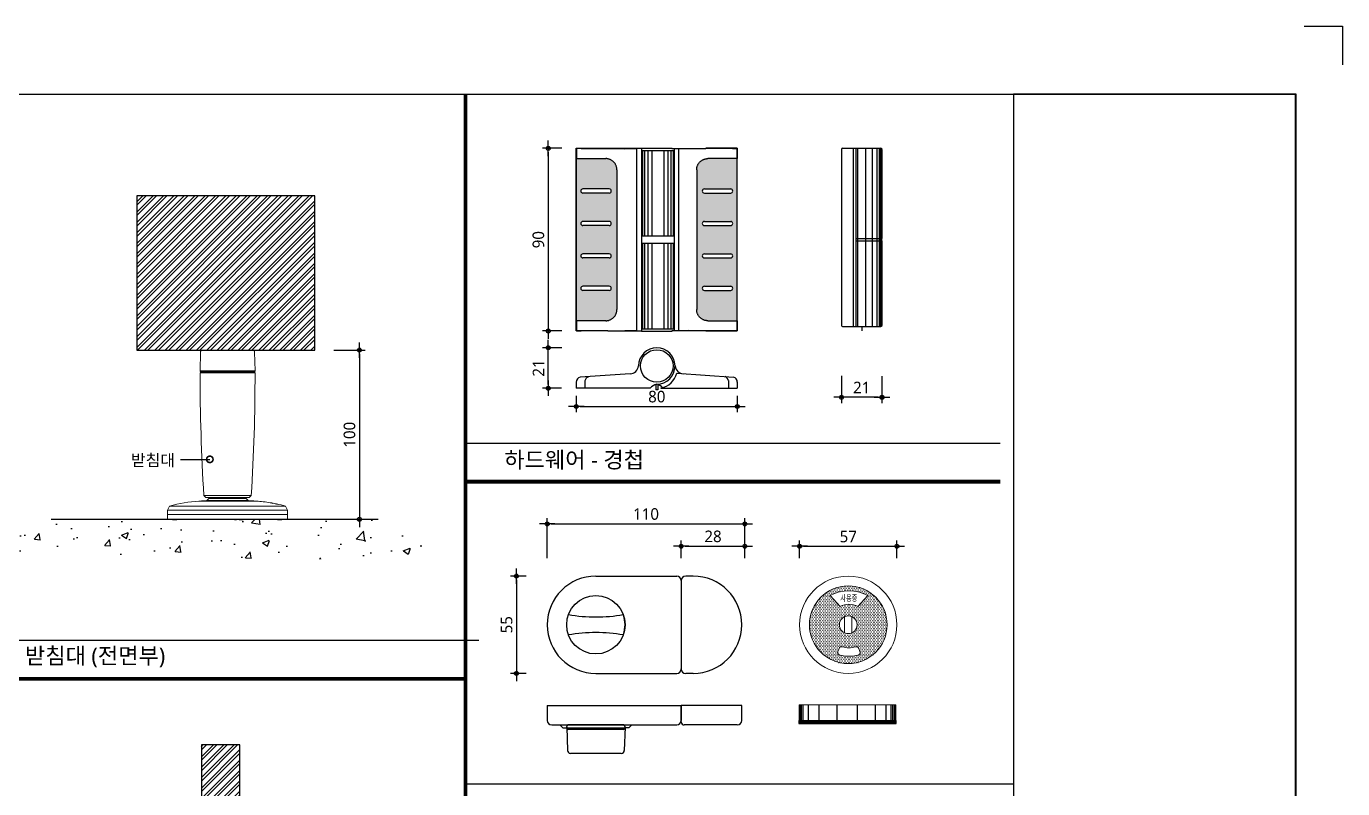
# Model space of a CAD drawing. Extents: x -256 to 8104, y -176 to 5714.
# Drawn here: x 4694 to 8104, y 3740 to 5714 of the extents above; entities that cross this region are included whole.
import ezdxf
from ezdxf.enums import TextEntityAlignment as Align

# ---------------------------------------------------------------- set-up
doc = ezdxf.new("R2010")
doc.units = 0
doc.header["$LTSCALE"] = 30
doc.layers.get('0').update_dxf_attribs({"linetype": 'CONTINUOUS'})
doc.layers.get('DEFPOINTS').update_dxf_attribs({"linetype": 'CONTINUOUS'})
for name, color, linetype in [('02---제품선', 4, 'CONTINUOUS'), ('curior-0Line', 252, 'CONTINUOUS'), ('DIM', 7, 'CONTINUOUS'), ('FIN', 5, 'CONTINUOUS'), ('HAT', 8, 'CONTINUOUS'), ('TIT', 3, 'CONTINUOUS'), ('문자', 3, 'CONTINUOUS'), ('부자재', 4, 'CONTINUOUS'), ('잠금쇠(회전형)', 4, 'CONTINUOUS'), ('치수', 1, 'CONTINUOUS'), ('판넬', 2, 'CONTINUOUS'), ('해치', 8, 'CONTINUOUS')]:
    doc.layers.add(name, color=color, linetype=linetype)
doc.styles.add('HDW', font='gulim.ttc')
doc.styles.add('돋움', font='malgun.ttf')
doc.dimstyles.new('10', dxfattribs={"dimscale": 10, "dimtxt": 3, "dimasz": 1, "dimexe": 1.5, "dimexo": 2, "dimgap": 1, "dimtad": 1, "dimdec": 0, "dimlunit": 6, "dimtxsty": '돋움', "dimblk": 'DIMDOT', "dimcen": -1, "dimdle": 1.5, "dimclrt": 3, "dimazin": 3, "dimtfac": 1, "dimtdec": 0, "dimtix": 1, "dimtmove": 2, "dimatfit": 3, "dimldrblk": 'DIMDOT', "dimarcsym": 0})

# ---------------------------------------------------------------- blocks, each defined once
blk = doc.blocks.new('DIMDOT')
at = {"linetype": 'Continuous'}
blk.add_line((-2, 0), (2, 0), dxfattribs=at)
for radius in [0.5, 0.25]:
    blk.add_circle((0, 0), radius, dxfattribs=at)
blk = doc.blocks.new('*D377')
at = {"layer": 'DEFPOINTS', "color": 0}
for p in [(145029.1, 4639.2), (144517.1, 4530.6), (145029.1, 4530.6)]:
    blk.add_point(p, dxfattribs=at)
at = {"layer": 'DIM', "color": 0, "lineweight": -2, "ltscale": 10}
for p, q in [((144517.1, 4550.6), (144517.1, 4654.2)), ((144527.1, 4639.2), (145019.1, 4639.2)), ((145029.1, 4550.6), (145029.1, 4654.2))]:
    blk.add_line(p, q, dxfattribs=at)
at = {"layer": 'DIM', "color": 0, "lineweight": -2, "xscale": 10, "yscale": 10, "zscale": 10, "rotation": 180}
blk.add_blockref('DIMDOT', (144517.1, 4639.2), dxfattribs=at)
at = {"layer": 'DIM', "color": 0, "lineweight": -2, "xscale": 10, "yscale": 10, "zscale": 10}
blk.add_blockref('DIMDOT', (145029.1, 4639.2), dxfattribs=at)
at = {"layer": 'DIM', "color": 3, "insert": (144773.1, 4664.8), "char_height": 30, "attachment_point": 5, "style": '돋움'}
blk.add_mtext('110', dxfattribs=at)
blk = doc.blocks.new('*D378')
at = {"layer": 'DEFPOINTS', "color": 0}
for p in [(145029.1, 4581.3), (144864.1, 4530.6), (145029.1, 4530.6)]:
    blk.add_point(p, dxfattribs=at)
at = {"layer": 'DIM', "color": 0, "lineweight": -2, "ltscale": 10}
for p, q in [((144864.1, 4550.6), (144864.1, 4596.3)), ((144874.1, 4581.3), (145019.1, 4581.3)), ((145029.1, 4550.6), (145029.1, 4596.3))]:
    blk.add_line(p, q, dxfattribs=at)
at = {"layer": 'DIM', "color": 0, "lineweight": -2, "xscale": 10, "yscale": 10, "zscale": 10, "rotation": 180}
blk.add_blockref('DIMDOT', (144864.1, 4581.3), dxfattribs=at)
at = {"layer": 'DIM', "color": 0, "lineweight": -2, "xscale": 10, "yscale": 10, "zscale": 10}
blk.add_blockref('DIMDOT', (145029.1, 4581.3), dxfattribs=at)
at = {"layer": 'DIM', "color": 3, "insert": (144946.6, 4606.8), "char_height": 30, "attachment_point": 5, "style": '돋움'}
blk.add_mtext('28', dxfattribs=at)
blk = doc.blocks.new('*D379')
at = {"layer": 'DEFPOINTS', "color": 0}
for p in [(145422.9, 4581.3), (145170.9, 4530.6), (145422.9, 4530.6)]:
    blk.add_point(p, dxfattribs=at)
at = {"layer": 'DIM', "color": 0, "lineweight": -2, "ltscale": 10}
for p, q in [((145170.9, 4550.6), (145170.9, 4596.3)), ((145180.9, 4581.3), (145412.9, 4581.3)), ((145422.9, 4550.6), (145422.9, 4596.3))]:
    blk.add_line(p, q, dxfattribs=at)
at = {"layer": 'DIM', "color": 0, "lineweight": -2, "xscale": 10, "yscale": 10, "zscale": 10, "rotation": 180}
blk.add_blockref('DIMDOT', (145170.9, 4581.3), dxfattribs=at)
at = {"layer": 'DIM', "color": 0, "lineweight": -2, "xscale": 10, "yscale": 10, "zscale": 10}
blk.add_blockref('DIMDOT', (145422.9, 4581.3), dxfattribs=at)
at = {"layer": 'DIM', "color": 3, "insert": (145296.9, 4606.5), "char_height": 30, "attachment_point": 5, "style": '돋움'}
blk.add_mtext('57', dxfattribs=at)
blk = doc.blocks.new('*D380')
at = {"layer": 'DEFPOINTS', "color": 0}
for p in [(144574.8, 5612), (144519.8, 5138.9), (144574.8, 5138.9)]:
    blk.add_point(p, dxfattribs=at)
at = {"layer": 'DIM', "color": 0, "lineweight": -2, "ltscale": 10}
for p, q in [((144554.8, 5612), (144504.8, 5612)), ((144519.8, 5602), (144519.8, 5148.9)), ((144554.8, 5138.9), (144504.8, 5138.9))]:
    blk.add_line(p, q, dxfattribs=at)
at = {"layer": 'DIM', "color": 0, "lineweight": -2, "xscale": 10, "yscale": 10, "zscale": 10}
for p, rotation in [((144519.8, 5612), 90), ((144519.8, 5138.9), 270)]:
    blk.add_blockref('DIMDOT', p, dxfattribs=dict(at, rotation=rotation))
at = {"layer": 'DIM', "color": 3, "insert": (144494.3, 5375.4), "char_height": 30, "attachment_point": 5, "rotation": 90, "style": '돋움'}
blk.add_mtext('90', dxfattribs=at)
blk = doc.blocks.new('*D381')
at = {"layer": 'DEFPOINTS', "color": 0}
for p in [(144592.4, 4990.6), (145009.5, 4990.6), (145009.5, 4943.3)]:
    blk.add_point(p, dxfattribs=at)
at = {"layer": 'DIM', "color": 0, "lineweight": -2, "ltscale": 10}
for p, q in [((144592.4, 4970.6), (144592.4, 4928.3)), ((145009.5, 4970.6), (145009.5, 4928.3)), ((144602.4, 4943.3), (144999.5, 4943.3))]:
    blk.add_line(p, q, dxfattribs=at)
at = {"layer": 'DIM', "color": 0, "lineweight": -2, "xscale": 10, "yscale": 10, "zscale": 10, "rotation": 180}
blk.add_blockref('DIMDOT', (144592.4, 4943.3), dxfattribs=at)
at = {"layer": 'DIM', "color": 0, "lineweight": -2, "xscale": 10, "yscale": 10, "zscale": 10}
blk.add_blockref('DIMDOT', (145009.5, 4943.3), dxfattribs=at)
at = {"layer": 'DIM', "color": 3, "insert": (144800.9, 4968.8), "char_height": 30, "attachment_point": 5, "style": '돋움'}
blk.add_mtext('80', dxfattribs=at)
blk = doc.blocks.new('*D382')
at = {"layer": 'DEFPOINTS', "color": 0}
for p in [(144519.8, 5095.6), (144574.8, 5095.6), (144574.1, 4990.6)]:
    blk.add_point(p, dxfattribs=at)
at = {"layer": 'DIM', "color": 0, "lineweight": -2, "ltscale": 10}
for p, q in [((144554.8, 5095.6), (144504.8, 5095.6)), ((144519.8, 5000.6), (144519.8, 5085.6)), ((144554.1, 4990.6), (144504.8, 4990.6))]:
    blk.add_line(p, q, dxfattribs=at)
at = {"layer": 'DIM', "color": 0, "lineweight": -2, "xscale": 10, "yscale": 10, "zscale": 10}
for p, rotation in [((144519.8, 5095.6), 90), ((144519.8, 4990.6), 270)]:
    blk.add_blockref('DIMDOT', p, dxfattribs=dict(at, rotation=rotation))
at = {"layer": 'DIM', "color": 3, "insert": (144494.4, 5043.1), "char_height": 30, "attachment_point": 5, "rotation": 90, "style": '돋움'}
blk.add_mtext('21', dxfattribs=at)
blk = doc.blocks.new('*D383')
at = {"layer": 'DEFPOINTS', "color": 0}
for p in [(145279.3, 5042.8), (145384.3, 5042.1), (145279.3, 4967.1)]:
    blk.add_point(p, dxfattribs=at)
at = {"layer": 'DIM', "color": 0, "lineweight": -2, "ltscale": 10}
for p, q in [((145279.3, 5022.8), (145279.3, 4952.1)), ((145384.3, 5022.1), (145384.3, 4952.1)), ((145374.3, 4967.1), (145289.3, 4967.1))]:
    blk.add_line(p, q, dxfattribs=at)
at = {"layer": 'DIM', "color": 0, "lineweight": -2, "xscale": 10, "yscale": 10, "zscale": 10, "rotation": 180}
blk.add_blockref('DIMDOT', (145279.3, 4967.1), dxfattribs=at)
at = {"layer": 'DIM', "color": 0, "lineweight": -2, "xscale": 10, "yscale": 10, "zscale": 10}
blk.add_blockref('DIMDOT', (145384.3, 4967.1), dxfattribs=at)
at = {"layer": 'DIM', "color": 3, "insert": (145331.8, 4992.5), "char_height": 30, "attachment_point": 5, "style": '돋움'}
blk.add_mtext('21', dxfattribs=at)
blk = doc.blocks.new('*D384')
at = {"layer": 'DEFPOINTS', "color": 0}
for p in [(144482.8, 4504.1), (144437.2, 4252.1), (144482.8, 4252.1)]:
    blk.add_point(p, dxfattribs=at)
at = {"layer": 'DIM', "color": 0, "lineweight": -2, "ltscale": 10}
for p, q in [((144462.8, 4504.1), (144422.2, 4504.1)), ((144437.2, 4494.1), (144437.2, 4262.1)), ((144462.8, 4252.1), (144422.2, 4252.1))]:
    blk.add_line(p, q, dxfattribs=at)
at = {"layer": 'DIM', "color": 0, "lineweight": -2, "xscale": 10, "yscale": 10, "zscale": 10}
for p, rotation in [((144437.2, 4504.1), 90), ((144437.2, 4252.1), 270)]:
    blk.add_blockref('DIMDOT', p, dxfattribs=dict(at, rotation=rotation))
at = {"layer": 'DIM', "color": 3, "insert": (144411.9, 4378.1), "char_height": 30, "attachment_point": 5, "rotation": 90, "style": '돋움'}
blk.add_mtext('55', dxfattribs=at)
blk = doc.blocks.new('*D389')
at = {"layer": 'DEFPOINTS', "color": 0}
for p in [(143944.3, 5089.4), (143887.6, 4651.2), (144030.5, 4651.2)]:
    blk.add_point(p, dxfattribs=at)
at = {"layer": 'DIM', "color": 0, "lineweight": -2, "ltscale": 10}
for p, q in [((143964.3, 5089.4), (144045.5, 5089.4)), ((144030.5, 5079.4), (144030.5, 4661.2)), ((143907.6, 4651.2), (144045.5, 4651.2))]:
    blk.add_line(p, q, dxfattribs=at)
at = {"layer": 'DIM', "color": 0, "lineweight": -2, "xscale": 10, "yscale": 10, "zscale": 10}
for p, rotation in [((144030.5, 5089.4), 90), ((144030.5, 4651.2), 270)]:
    blk.add_blockref('DIMDOT', p, dxfattribs=dict(at, rotation=rotation))
at = {"layer": 'DIM', "color": 3, "insert": (144004.9, 4870.3), "char_height": 30, "attachment_point": 5, "rotation": 90, "style": '돋움'}
blk.add_mtext('100', dxfattribs=at)
blk = doc.blocks.new('_DOTSMALL')
at = {"color": 0, "linetype": 'ByBlock', "const_width": 0.5}
blk.add_lwpolyline([(-0.0625, 0, 1), (0.0625, 0, 1)], format="xyb", close=True, dxfattribs=at)
blk = doc.blocks.new('A$C63EC304E')
at = {"layer": '치수', "color": 1, "xscale": 2.5, "yscale": 2.5, "zscale": 2.5, "rotation": 234.3098741996962}
blk.add_blockref('_DOTSMALL', (0.31, 0.31), dxfattribs=at)
blk = doc.blocks.new('A$C2BC9653E')
at = {"layer": '치수', "xscale": 0.3333333333333333, "yscale": 0.3333333333333333, "zscale": 0.3333333333333333}
blk.add_blockref('A$C63EC304E', (0, 0), dxfattribs=at)
blk = doc.blocks.new('A$C7FC71301')
at = {"layer": '치수', "rotation": 180}
blk.add_blockref('A$C2BC9653E', (0.208, 0.208), dxfattribs=at)
blk = doc.blocks.new('A$C4A20372B')
at = {"layer": '치수'}
blk.add_blockref('A$C7FC71301', (0, 0), dxfattribs=at)
blk = doc.blocks.new('A$C566469F5')
at = {"layer": '치수'}
blk.add_blockref('A$C4A20372B', (0, 0), dxfattribs=at)
blk = doc.blocks.new('A$C7E317CD4')
at = {"layer": '해치', "xscale": 2, "yscale": 2, "zscale": 2}
blk.add_blockref('A$C566469F5', (0, 0), dxfattribs=at)
blk = doc.blocks.new('A$C601D7F27')
at = {"layer": '치수'}
blk.add_blockref('A$C7E317CD4', (0, 0), dxfattribs=at)
blk = doc.blocks.new('A$C38802C08')
at = {"layer": '치수'}
blk.add_blockref('A$C601D7F27', (0, 0), dxfattribs=at)
blk = doc.blocks.new('BASIC_14', base_point=(138473.5, 213.7))
at = {"layer": 'HAT'}
h = blk.add_hatch(dxfattribs=at)
h.set_pattern_fill('ANSI32', color=256, scale=2, style=0)
h.set_pattern_definition([(45, (130151.98, 37.957), (-13.470384, 13.470384), []), (45, (130160.96, 37.957), (-13.470384, 13.470384), [])])
h.paths.add_polyline_path([(143754.9, 5089.3), (143914.9, 5089.3), (143914.9, 5488.7), (143454.1, 5488.7), (143454.1, 5089.3)])
h = blk.add_hatch(dxfattribs=at)
h.set_pattern_fill('ANSI32', color=256, scale=2, style=0)
h.set_pattern_definition([(45, (130174.84, -62.228), (-13.470384, 13.470384), []), (45, (130183.82, -62.228), (-13.470384, 13.470384), [])])
h.paths.add_polyline_path([(143621.3, 3752.6), (143720.8, 3752.6), (143720.8, 4067), (143621.3, 4067)])
at = {"layer": '해치'}
h = blk.add_hatch(dxfattribs=at)
h.set_pattern_fill('DOTS', color=256, scale=2.628474)
h.set_pattern_definition([(0, (141630.654, 5946.9984), (2.086351, 4.172702), [0, -4.172702])])
edge = h.paths.add_edge_path()
edge.add_line((144592.9, 5165.4), (144592.9, 5165.4))
edge.add_spline(control_points=[(144592.9, 5165.4), (144593.1, 5165.4), (144604.7, 5165.4)], knot_values=[-0.724312, -0.724312, -0.724312, 0.724312, 0.724312, 0.724312], weights=[1, 0.748956, 1], degree=2, periodic=0)
edge.add_line((144604.7, 5165.4), (144668.6, 5165.4))
edge.add_spline(control_points=[(144668.6, 5165.4), (144697.5, 5165.4), (144697.5, 5194.3)], knot_values=[-1.570796, -1.570796, -1.570796, 0, 0, 0], weights=[1, 0.707107, 1], degree=2, periodic=0)
edge.add_line((144697.5, 5194.3), (144697.5, 5556.5))
edge.add_spline(control_points=[(144697.5, 5556.5), (144697.5, 5585.4), (144668.6, 5585.4)], knot_values=[0, 0, 0, 1.570796, 1.570796, 1.570796], weights=[1, 0.707107, 1], degree=2, periodic=0)
edge.add_line((144668.6, 5585.4), (144604.7, 5585.4))
edge.add_spline(control_points=[(144604.7, 5585.4), (144593.1, 5585.4), (144592.9, 5585.4)], knot_values=[-0.724312, -0.724312, -0.724312, 0.724312, 0.724312, 0.724312], weights=[1, 0.748956, 1], degree=2, periodic=0)
edge.add_line((144592.9, 5585.4), (144592.9, 5165.4))
h.paths.add_polyline_path([(144677.8, 5506.7, -0.414214), (144683, 5501.4, -0.414214), (144677.8, 5496.2), (144609.4, 5496.2, -0.414214), (144604.2, 5501.4, -0.414214), (144609.4, 5506.7)], flags=16)
h.paths.add_polyline_path([(144677.8, 5422.7, -0.414214), (144683, 5417.4, -0.414214), (144677.8, 5412.2), (144609.4, 5412.2, -0.414214), (144604.2, 5417.4, -0.414214), (144609.4, 5422.7)], flags=16)
h.paths.add_polyline_path([(144677.8, 5338.7, -0.414214), (144683, 5333.4, -0.414214), (144677.8, 5328.2), (144609.4, 5328.2, -0.414214), (144604.2, 5333.4, -0.414214), (144609.4, 5338.7)], flags=16)
h.paths.add_polyline_path([(144677.8, 5254.7, -0.414214), (144683, 5249.4, -0.414214), (144677.8, 5244.1), (144609.4, 5244.1, -0.414214), (144604.2, 5249.4, -0.414214), (144609.4, 5254.7)], flags=16)
h = blk.add_hatch(dxfattribs=at)
h.set_pattern_fill('DOTS', color=256, scale=2.628474)
h.set_pattern_definition([(0, (141156.0365, 5946.9984), (2.086351, 4.1727023), [0, -4.1727023])])
edge = h.paths.add_edge_path()
edge.add_spline(control_points=[(144904.3, 5556.5), (144904.3, 5585.4), (144933.2, 5585.4)], knot_values=[0, 0, 0, 1.570796, 1.570796, 1.570796], weights=[1, 0.707107, 1], degree=2, periodic=0)
edge.add_line((144933.2, 5585.4), (144997.1, 5585.4))
edge.add_spline(control_points=[(144997.1, 5585.4), (145008.7, 5585.4), (145008.9, 5585.4)], knot_values=[-0.724312, -0.724312, -0.724312, 0.724312, 0.724312, 0.724312], weights=[1, 0.748956, 1], degree=2, periodic=0)
edge.add_line((145009, 5585.4), (145009, 5165.4))
edge.add_line((145009, 5165.4), (145008.9, 5165.4))
edge.add_spline(control_points=[(145008.9, 5165.4), (145008.7, 5165.4), (144997.1, 5165.4)], knot_values=[-0.724312, -0.724312, -0.724312, 0.724312, 0.724312, 0.724312], weights=[1, 0.748956, 1], degree=2, periodic=0)
edge.add_line((144997.1, 5165.4), (144933.2, 5165.4))
edge.add_spline(control_points=[(144933.2, 5165.4), (144904.3, 5165.4), (144904.3, 5194.3)], knot_values=[-1.570796, -1.570796, -1.570796, 0, 0, 0], weights=[1, 0.707107, 1], degree=2, periodic=0)
edge.add_line((144904.3, 5194.3), (144904.3, 5556.5))
h.paths.add_polyline_path([(144924.1, 5506.7, 0.414214), (144918.8, 5501.4, 0.414214), (144924.1, 5496.2), (144992.4, 5496.2, 0.414214), (144997.7, 5501.4, 0.414214), (144992.4, 5506.7)], flags=16)
h.paths.add_polyline_path([(144924.1, 5422.7, 0.414214), (144918.8, 5417.4, 0.414214), (144924.1, 5412.2), (144992.4, 5412.2, 0.414214), (144997.7, 5417.4, 0.414214), (144992.4, 5422.7)], flags=16)
h.paths.add_polyline_path([(144924.1, 5338.7, 0.414214), (144918.8, 5333.4, 0.414214), (144924.1, 5328.2), (144992.4, 5328.2, 0.414214), (144997.7, 5333.4, 0.414214), (144992.4, 5338.7)], flags=16)
h.paths.add_polyline_path([(144924.1, 5254.7, 0.414214), (144918.8, 5249.4, 0.414214), (144924.1, 5244.1), (144992.4, 5244.1, 0.414214), (144997.7, 5249.4, 0.414214), (144992.4, 5254.7)], flags=16)
h = blk.add_hatch(dxfattribs=at)
h.set_pattern_fill('AR-CONC', color=256, style=0)
h.set_pattern_definition([(50, (141713, 3114.46), (182.185, -15.939), [19.05, -209.55]), (355, (141713, 3114.46), (-35.243, 191.057), [15.24, -167.64]), (100.451, (141728.19, 3113.14), (146.943, 175.117), [16.19, -178.09]), (46.184, (141713, 3165.26), (271.079, -42.042), [28.575, -314.325]), (96.636, (141735.6, 3161.76), (237.404, 247.426), [24.285, -267.135]), (351.184, (141713, 3165.26), (237.405, 247.425), [22.86, -251.46]), (21, (141738.4, 3152.56), (151.615, -102.2655), [19.05, -209.55]), (326, (141738.4, 3152.56), (61.802, 184.188), [15.24, -167.64]), (71.4514, (141751.04, 3144.04), (213.416, 81.923), [16.19, -178.09]), (37.5, (141713.007, 3114.464), (3.0886, 84.555), [0, -165.608, 0, -170.18, 0, -168.275]), (7.5, (141713.01, 3114.46), (66.8197, 100.1806), [0, -97.028, 0, -161.798, 0, -64.135]), (327.5, (141656.365, 3114.464), (135.5906, -5.7287), [0, -63.5, 0, -198.12, 0, -262.89]), (317.5, (141630.96, 3114.46), (148.129, 25.4265), [0, -82.55, 0, -131.572, 0, -186.69])])
h.paths.add_polyline_path([(144192.6, 4548.2), (144192.6, 4651.2), (143142.4, 4651.2), (143142.4, 4548.2)])
h = blk.add_hatch(dxfattribs=at)
h.set_pattern_fill('DOTS', color=256, scale=2.628474)
h.set_pattern_definition([(0, (139602.8484, 920.721), (2.086351, 4.1727023), [0, -4.1727023])])
h.paths.add_polyline_path([(145397.5, 4378.1, 1), (145196.2, 4378.1, 1)])
h.paths.add_polyline_path([(145273.9, 4378.1, -1), (145319.8, 4378.1, -1)], flags=16)
h.paths.add_polyline_path([(145321.6, 4425.3, 0.250537), (145275.7, 4425.3), (145249.9, 4453.8, -0.258173), (145347.4, 4453.8)], flags=16)
h.paths.add_polyline_path([(145324.3, 4316.6), (145327.1, 4308.5, -0.437988), (145322.3, 4299.4, -0.127495), (145275.1, 4299.4, -0.437988), (145270.2, 4308.5), (145273, 4316.6, -0.407197), (145281.8, 4321, 0.156299), (145315.5, 4321, -0.407197)], flags=16)
h.paths.add_polyline_path([(145271.7, 4433.2), (145325.1, 4433.2), (145325.1, 4460.7), (145271.7, 4460.7)], flags=8)
at = {"color": 2}
for p, q in [((146477.6, 5928), (146577.6, 5928)), ((146477.6, 5928), (146577.6, 5928)), ((146477.6, 5928), (146577.6, 5928)), ((146577.6, 5928), (146577.6, 5828)), ((146577.6, 5928), (146577.6, 5828)), ((146577.6, 5928), (146577.6, 5828)), ((145331.8, 5150.4), (145331.8, 5138.9)), ((143231.7, 4651.2), (144079.4, 4651.2))]:
    blk.add_line(p, q, dxfattribs=at)
at = {"color": 8}
for p, q in [((144305.4, 4848.5), (145690.7, 4848.5)), ((140992.3, 4337.9), (144340.1, 4337.9)), ((144305.4, 3965.7), (145725.1, 3965.7))]:
    blk.add_line(p, q, dxfattribs=at)
at = {"color": 2}
for points in [[(138472.8, 5752.1), (145725.1, 5752.1), (145725.1, 213.8), (138472.8, 213.8)], [(138472.8, 5752.1), (145725.1, 5752.1), (145725.1, 213.8), (138472.8, 213.8)], [(138472.8, 5752.1), (146454.7, 5752.1), (146454.7, 213.8), (138472.8, 213.8)]]:
    blk.add_lwpolyline(points, close=True, dxfattribs=at)
at = {"color": 8, "const_width": 10}
for points in [[(144305.4, 213.8), (144305.4, 5752.1)], [(144305.4, 4748.5), (145690.7, 4748.5)], [(140957.6, 4237.9), (144305.4, 4237.9)]]:
    blk.add_lwpolyline(points, dxfattribs=at)
at = {"layer": '02---제품선'}
for p, q in [((144643.1, 4504.1), (144852.5, 4504.1)), ((144895.1, 4504.1), (144875.8, 4504.1)), ((144864.1, 4492.4), (144864.1, 4263.7)), ((144864.1, 4492.4), (144864.1, 4263.7)), ((144643.1, 4252.1), (144852.5, 4252.1)), ((144895.1, 4252.1), (144875.8, 4252.1)), ((144517.1, 4169.1), (144864.1, 4169.1)), ((144517.1, 4169.1), (144517.1, 4130.3)), ((144864.1, 4169.1), (144864.1, 4130.3)), ((145021.1, 4169.1), (144864.1, 4169.1)), ((144864.1, 4126.4), (144864.1, 4169.1)), ((145021.1, 4130.3), (145021.1, 4169.1)), ((144528.8, 4118.7), (144550.1, 4118.7)), ((144550.1, 4118.7), (144736.2, 4118.7)), ((144557.9, 4110.9), (144550.1, 4118.7)), ((144557.9, 4110.9), (144565.6, 4110.9)), ((144565.6, 4110.9), (144720.7, 4110.9)), ((144567.5, 4110.9), (144567.5, 4114.8)), ((144567.5, 4112.9), (144569.6, 4052.5)), ((144714.9, 4118.7), (144571.4, 4118.7)), ((144714.9, 4107), (144571.4, 4107)), ((144718.8, 4112.9), (144716.7, 4052.5)), ((144718.7, 4110.9), (144718.7, 4114.8)), ((144728.4, 4110.9), (144720.7, 4110.9)), ((144728.4, 4110.9), (144736.2, 4118.7)), ((144736.2, 4118.7), (144852.5, 4118.7)), ((145009.5, 4118.7), (144871.9, 4118.7)), ((144709, 4045), (144577.3, 4045))]:
    blk.add_line(p, q, dxfattribs=at)
blk.add_circle((144643.1, 4378.1), 75.6, dxfattribs=at)
blk.add_circle((144643.1, 4378.1), 75.6, dxfattribs=at)
for centre, radius, start, end in [((144643.1, 4378.1), 126, 90, 180), ((144852.5, 4492.4), 11.6, 0, 90), ((144875.8, 4492.4), 11.6, 90, 180), ((144895.1, 4378.1), 126, 0, 90), ((144643.1, 4814.9), 416.6, 260.2031, 279.7969), ((144643.1, 4378.1), 75.6, 340.7512, 19.2488), ((144643.1, 4378.1), 126, 180, 270), ((144895.1, 4378.1), 126, 270, 0), ((144643.1, 3941.3), 416.6, 80.2031, 99.7969), ((144852.5, 4263.7), 11.6, 270, 0), ((144875.8, 4263.7), 11.6, 180, 270), ((144528.8, 4130.3), 11.6, 180, 270), ((144852.5, 4130.3), 11.6, 270, 0), ((144871.9, 4126.4), 7.75, 180, 270), ((145009.5, 4130.3), 11.6, 270, 0), ((144571.4, 4114.8), 3.88, 90, 180), ((144571.4, 4110.9), 3.88, 180, 270), ((144714.9, 4114.8), 3.88, 0, 90), ((144714.9, 4110.9), 3.88, 270, 0), ((144577.3, 4052.8), 7.75, 182, 270), ((144709, 4052.8), 7.75, 270, 358)]:
    blk.add_arc(centre, radius, start, end, dxfattribs=at)
at = {"layer": 'curior-0Line'}
blk.add_line((145725.1, 5752.1), (145725.1, 214.6), dxfattribs=at)
blk.add_lwpolyline([(146457.5, 5752.1), (145725.1, 5752.1), (145725.1, 213.8), (146457.5, 213.8)], close=True, dxfattribs=at)
at = {"layer": 'FIN', "color": 4, "linetype": 'Continuous', "lineweight": 15}
for p, q in [((143760.2, 5035.9), (143759, 5084.5)), ((143620.3, 5033.3), (143757.7, 5033.3)), ((143627.7, 4713.1), (143633, 4707.7)), ((143745, 4707.7), (143633, 4707.7)), ((143640.7, 4707.7), (143640.7, 4705.4)), ((143737.4, 4705.4), (143737.4, 4707.7)), ((143745, 4707.7), (143750.4, 4713.1)), ((143538.7, 4685.4), (143533.8, 4674.9)), ((143533.8, 4674.9), (143533.8, 4663.9)), ((143640.7, 4705.4), (143635.6, 4699.5)), ((143742.5, 4699.5), (143635.6, 4699.5)), ((143640.7, 4705.4), (143737.4, 4705.4)), ((143742.5, 4699.5), (143737.4, 4705.4)), ((143844.2, 4674.9), (143839.3, 4685.4)), ((143844.2, 4663.9), (143844.2, 4674.9)), ((143533.8, 4663.9), (143533.8, 4651.2)), ((143533.8, 4651.2), (143844.2, 4651.2)), ((143844.2, 4651.2), (143844.2, 4663.9))]:
    blk.add_line(p, q, dxfattribs=at)
at = {"layer": 'FIN', "linetype": 'Continuous', "lineweight": 15}
for p, q in [((143617.8, 5035.9), (143760.2, 5035.9)), ((143760.3, 5030.8), (143617.8, 5030.8)), ((143627.7, 4713.1), (143750.4, 4713.1)), ((143844.2, 4674.9), (143533.8, 4674.9)), ((143538.7, 4685.4), (143839.3, 4685.4)), ((143763.3, 4698.4), (143614.7, 4698.4)), ((143616.6, 4698.6), (143761.4, 4698.6)), ((143844.2, 4663.9), (143533.8, 4663.9)), ((143533.8, 4663.9), (143844.2, 4663.9)), ((143546.5, 4650.2), (143546.5, 4651.2)), ((143546.6, 4650.2), (143546.5, 4650.2)), ((143546.6, 4650.2), (143546.6, 4651.2)), ((143557.3, 4650.2), (143546.6, 4650.2)), ((143557.3, 4650.2), (143557.3, 4651.2)), ((143557.4, 4650.2), (143557.3, 4650.2)), ((143557.4, 4650.2), (143557.4, 4651.2)), ((143706.8, 4650.2), (143706.8, 4651.2)), ((143711.9, 4650.2), (143706.8, 4650.2)), ((143711.9, 4650.2), (143711.9, 4651.2)), ((143719, 4650.2), (143719, 4651.2)), ((143719.1, 4650.2), (143719.1, 4651.2)), ((143719.3, 4650.2), (143719.3, 4651.2)), ((143719.8, 4650.2), (143719.8, 4651.2)), ((143722, 4650.2), (143719.8, 4650.2)), ((143722, 4650.2), (143722, 4651.2)), ((143722.8, 4650.2), (143722, 4650.2)), ((143722.8, 4650.2), (143722.8, 4651.2)), ((143723.5, 4650.2), (143722.8, 4650.2)), ((143723.5, 4650.2), (143723.5, 4651.2)), ((143723.8, 4650.2), (143723.5, 4650.2)), ((143723.8, 4650.2), (143723.8, 4651.2)), ((143723.9, 4650.2), (143723.8, 4650.2)), ((143724, 4650.2), (143724, 4651.2)), ((143725.6, 4650.2), (143725.6, 4651.2)), ((143727.5, 4650.2), (143727.5, 4651.2)), ((143727.5, 4650.2), (143727.5, 4651.2)), ((143728.2, 4650.2), (143727.6, 4650.2)), ((143728.2, 4650.2), (143728.2, 4651.2)), ((143728.5, 4650.2), (143728.2, 4650.2)), ((143728.5, 4650.2), (143728.5, 4651.2)), ((143729.3, 4650.2), (143728.5, 4650.2)), ((143729.3, 4650.2), (143729.3, 4651.2)), ((143818.6, 4650.2), (143818.6, 4651.2)), ((143820.4, 4650.2), (143820.4, 4651.2)), ((143824.2, 4650.2), (143824.2, 4651.2)), ((143828.1, 4650.2), (143828.1, 4651.2)), ((143829.8, 4650.2), (143829.8, 4651.2))]:
    blk.add_line(p, q, dxfattribs=at)
at = {"layer": 'FIN', "color": 4, "linetype": 'Continuous', "lineweight": 15, "flags": 128}
blk.add_lwpolyline([(143754, 5089.4), (143623.9, 5089.3, 0.411572), (143618.9, 5084.4), (143618.9, 5084.4), (143617.8, 5035.9)], format="xyb", dxfattribs=at)
at = {"layer": 'FIN', "color": 4, "linetype": 'Continuous', "lineweight": 15}
for centre, radius, start, end in [((143754, 5084.4), 5, 1.3876, 90.0349), ((143620.4, 5035.9), 2.54, 179.2415, 270), ((143620.3, 5030.8), 2.54, 90, 179.3579), ((148658.9, 5028.4), 5041.1, 179.9718, 183.5859), ((138933.1, 5021.6), 4827.1, 356.3354, 0.1097), ((143757.7, 5035.9), 2.54, 270, 0.7585), ((143757.7, 5030.8), 2.54, 0.6421, 90), ((143640.7, 4317.7), 381.6, 93.8991, 105.5006), ((143616.8, 4697), 1.53, 94.7479, 116.6788), ((143640.7, 4409.1), 290.5, 91.0115, 94.7479), ((143737.4, 4409.1), 290.5, 85.2521, 88.9885), ((143761.3, 4697), 1.53, 63.3212, 85.2521), ((143737.4, 4317.7), 381.6, 80.5831, 86.1009), ((143737.4, 4317.7), 381.6, 74.4994, 78.127)]:
    blk.add_arc(centre, radius, start, end, dxfattribs=at)
for points, knots in [([(143799.8, 4694.2), (143799.8, 4694.2), (143799.7, 4694.2), (143799.9, 4694.1), (143800.1, 4694.1), (143800.2, 4694.1)], [0, 0, 0, 0, 0.110152, 0.664814, 1, 1, 1, 1]), ([(143800.2, 4694.1), (143800.4, 4694), (143800.8, 4694), (143801.6, 4693.8), (143802.4, 4693.7), (143803.2, 4693.6), (143803.6, 4693.5), (143803.7, 4693.5)], [0, 0, 0, 0, 0.2159727, 0.4318558, 0.6498983, 0.8698049, 1, 1, 1, 1]), ([(143806.7, 4692.8), (143806.1, 4692.9), (143805.1, 4693.1), (143804.1, 4693.3), (143803.7, 4693.4)], [0, 0, 0, 0, 0.585266, 1, 1, 1, 1]), ([(143803.7, 4693.4), (143803.7, 4693.3), (143803.7, 4693.3), (143803.7, 4693.1), (143803.7, 4693.1)], [0, 0, 0, 0, 0.495973, 1, 1, 1, 1]), ([(143803.7, 4693.1), (143804.1, 4693), (143805.1, 4692.8), (143806.1, 4692.6), (143806.7, 4692.5)], [0, 0, 0, 0, 0.405872, 1, 1, 1, 1]), ([(143818.9, 4690.3), (143816.8, 4690.7), (143812.7, 4691.6), (143808.6, 4692.4), (143806.7, 4692.7)], [0, 0, 0, 0, 0.528575, 1, 1, 1, 1]), ([(143806.7, 4692.5), (143806.7, 4692.5), (143806.7, 4692.6), (143806.7, 4692.6), (143806.7, 4692.6)], [0, 0, 0, 0, 0.517301, 1, 1, 1, 1]), ([(143806.7, 4692.6), (143808.6, 4692.3), (143812.7, 4691.5), (143816.8, 4690.6), (143818.9, 4690.2)], [0, 0, 0, 0, 0.470682, 1, 1, 1, 1]), ([(143818.9, 4690.2), (143818.9, 4690.2), (143818.9, 4690.2), (143818.9, 4690.2), (143818.9, 4690.3)], [0, 0, 0, 0, 0.529757, 1, 1, 1, 1])]:
    blk.add_open_spline(points, degree=3, knots=knots, dxfattribs=at)
for points in [[(143800.2, 4694.1), (143799.9, 4694.1)], [(143803.7, 4693.4), (143806.9, 4692.8)], [(143806.7, 4692.9), (143806.9, 4692.9)]]:
    blk.add_open_spline(points, degree=1, dxfattribs=at)
at = {"layer": 'FIN', "linetype": 'Continuous', "lineweight": 15}
for points, knots in [([(143719.3, 4650.2), (143719.2, 4650.2), (143719.1, 4650.2), (143719.1, 4650.2), (143719.1, 4650.2)], [0, 0, 0, 0, 0.557964, 1, 1, 1, 1]), ([(143719.8, 4650.2), (143719.7, 4650.2), (143719.5, 4650.2), (143719.3, 4650.2), (143719.3, 4650.2)], [0, 0, 0, 0, 0.561741, 1, 1, 1, 1]), ([(143725.6, 4650.2), (143725.3, 4650.2), (143724.7, 4650.2), (143724.2, 4650.2), (143724, 4650.2)], [0, 0, 0, 0, 0.560188, 1, 1, 1, 1]), ([(143727.5, 4650.2), (143727.1, 4650.2), (143726.5, 4650.2), (143725.8, 4650.2), (143725.6, 4650.2)], [0, 0, 0, 0, 0.559958, 1, 1, 1, 1]), ([(143820.4, 4650.2), (143819.8, 4650.2), (143818.8, 4650.2), (143818.7, 4650.2), (143818.6, 4650.2)], [0, 0, 0, 0, 0.558554, 1, 1, 1, 1]), ([(143821.9, 4650.2), (143821.3, 4650.2), (143820.4, 4650.2), (143819.7, 4650.2), (143819.4, 4650.2)], [0, 0, 0, 0, 0.558511, 1, 1, 1, 1]), ([(143824.2, 4650.2), (143823.5, 4650.2), (143822.1, 4650.2), (143820.9, 4650.2), (143820.4, 4650.2)], [0, 0, 0, 0, 0.559859, 1, 1, 1, 1]), ([(143828.1, 4650.2), (143827.4, 4650.2), (143826.2, 4650.2), (143824.9, 4650.2), (143824.2, 4650.2)], [0, 0, 0, 0, 0.558977, 1, 1, 1, 1]), ([(143829.8, 4650.2), (143829.8, 4650.2), (143829.6, 4650.2), (143828.6, 4650.2), (143828.1, 4650.2)], [0, 0, 0, 0, 0.559094, 1, 1, 1, 1])]:
    blk.add_open_spline(points, degree=3, knots=knots, dxfattribs=at)
blk.add_open_spline([(143719.7, 4650.2), (143719.5, 4650.2)], degree=1, dxfattribs=at)
at = {"layer": '부자재'}
for p, q in [((144592.4, 5612), (144673.8, 5612)), ((144592.4, 5138.9), (144592.4, 5612)), ((144592.4, 5612), (144592.9, 5611.4)), ((144592.9, 5611.4), (144592.9, 5585.4)), ((144604.7, 5611.2), (144718.3, 5611)), ((144673.9, 5611.9), (144673.8, 5612)), ((144761.5, 5611.9), (144673.9, 5611.9)), ((144748.9, 5140.1), (144748.9, 5610.8)), ((144761.5, 5611.9), (144761.5, 5138.9)), ((144761.5, 5611.9), (144761.5, 5611.9)), ((144840.3, 5611.9), (144927.9, 5611.9)), ((144845.6, 5611.9), (144845.6, 5138.9)), ((144858.2, 5140.1), (144858.2, 5610.8)), ((144997.1, 5611.2), (144883.5, 5611)), ((144927.9, 5611.9), (144928.1, 5612)), ((145009.5, 5612), (144928.1, 5612)), ((145009.5, 5612), (145008.9, 5611.4)), ((145008.9, 5611.4), (145008.9, 5585.4)), ((145009.5, 5138.9), (145009.5, 5612)), ((145279.3, 5609), (145279.3, 5153.4)), ((145282.3, 5612), (145381.3, 5612)), ((145309.3, 5612), (145309.3, 5150.4)), ((145316.8, 5612), (145316.8, 5150.4)), ((145384.3, 5609), (145384.3, 5378.3)), ((144592.9, 5165.4), (144592.9, 5585.4)), ((144592.9, 5585.4), (144592.9, 5585.4)), ((144604.7, 5585.4), (144668.6, 5585.4)), ((144997.1, 5585.4), (144933.2, 5585.4)), ((145009, 5585.4), (145008.9, 5585.4)), ((145009, 5165.4), (145009, 5585.4)), ((144697.5, 5556.5), (144697.5, 5194.3)), ((144904.3, 5556.5), (144904.3, 5194.3)), ((144761.7, 5379), (144761.7, 5371.6)), ((145316.8, 5378.3), (145384.3, 5378.3)), ((145316.8, 5372.3), (145384.3, 5372.3)), ((145383.3, 5378.3), (145383.3, 5372.3)), ((145384.3, 5372.3), (145384.3, 5153.4)), ((144592.9, 5165.4), (144592.9, 5165.4)), ((144592.9, 5165.4), (144592.9, 5139.4)), ((144668.6, 5165.4), (144604.7, 5165.4)), ((144933.2, 5165.4), (144997.1, 5165.4)), ((145008.9, 5165.4), (145009, 5165.4)), ((145008.9, 5165.4), (145008.9, 5139.4)), ((145282.3, 5150.4), (145381.3, 5150.4)), ((144592.9, 5139.4), (144592.4, 5138.9)), ((144673.8, 5138.9), (144592.4, 5138.9)), ((144604.7, 5139.6), (144718.3, 5139.8)), ((144673.9, 5138.9), (144673.8, 5138.9)), ((144673.9, 5138.9), (144761.5, 5138.9)), ((144927.9, 5138.9), (144840.3, 5138.9)), ((144997.1, 5139.6), (144883.5, 5139.8)), ((144927.9, 5138.9), (144928.1, 5138.9)), ((144928.1, 5138.9), (145009.5, 5138.9)), ((145008.9, 5139.4), (145009.5, 5138.9)), ((144731.8, 5028.2), (144602.1, 5019.1)), ((144852.5, 5029.6), (144999.4, 5019.2)), ((144592.4, 5007.2), (144592.4, 4990.6)), ((144784.1, 4990.6), (144592.4, 4990.6)), ((144614.9, 5010.3), (144614.9, 4990.6)), ((144798.7, 5000.6), (144798.7, 4986.1)), ((144803.2, 4986.1), (144798.7, 4986.1)), ((144803.2, 5000.6), (144803.2, 4986.1)), ((144811.6, 4991.4), (144811.6, 4990.6)), ((144811.6, 4990.6), (145009.5, 4990.6)), ((144987, 5010.3), (144987, 4990.6)), ((145009.5, 5007.2), (145009.5, 4990.6))]:
    blk.add_line(p, q, dxfattribs=at)
blk.add_circle((144800.9, 5048.4), 42.1, dxfattribs=at)
for centre, radius, start, end in [((145282.3, 5609), 3, 90, 180), ((145381.3, 5609), 3, 0, 90), ((145282.3, 5153.4), 3, 180, 270), ((145381.3, 5153.4), 3, 270, 0), ((144800.9, 5048.4), 47.2, 270, 180), ((144730.6, 5051.4), 23.3, 272.9231, 352.4724), ((144871.2, 5051.4), 23.3, 187.5276, 267.0769), ((144605, 5006.9), 12.6, 101.7765, 181.6712), ((144630.2, 5006), 15.9, 113.4077, 164.5497), ((144802.6, 5042.1), 51.5, 280.084, 345.9792), ((144971.6, 5006), 15.9, 15.4503, 67.3004), ((144996.9, 5006.9), 12.6, 358.3288, 78.2235), ((144807.3, 4972.2), 29.6, 102.5267, 141.5475), ((144794.5, 4972.2), 29.6, 43.1003, 77.4733)]:
    blk.add_arc(centre, radius, start, end, dxfattribs=at)
for points, weights in [([(144604.7, 5611.2), (144593.1, 5611.2), (144592.9, 5611.4)], [1, 0.748955720789, 1]), ([(144748.9, 5610.8), (144735.4, 5610.9), (144718.3, 5611)], [1, 0.964784765128, 1]), ([(144761.5, 5611.9), (144761.5, 5611.9), (144761.5, 5611.9)], [1, 0.999924701899, 1]), ([(144997.1, 5611.2), (145008.7, 5611.2), (145008.9, 5611.4)], [1, 0.748955720789, 1]), ([(144592.9, 5585.4), (144593.1, 5585.4), (144604.7, 5585.4)], [1, 0.748955720789, 1]), ([(144697.5, 5556.5), (144697.5, 5585.4), (144668.6, 5585.4)], [1, 0.707106781187, 1]), ([(144904.3, 5556.5), (144904.3, 5585.4), (144933.2, 5585.4)], [1, 0.707106781187, 1]), ([(145008.9, 5585.4), (145008.7, 5585.4), (144997.1, 5585.4)], [1, 0.748955720789, 1]), ([(144761.5, 5371.6), (144761.5, 5371.6), (144761.5, 5371.6)], [1, 0.999862102782, 1]), ([(144668.6, 5165.4), (144697.5, 5165.4), (144697.5, 5194.3)], [1, 0.707106781187, 1]), ([(144933.2, 5165.4), (144904.3, 5165.4), (144904.3, 5194.3)], [1, 0.707106781187, 1]), ([(144604.7, 5165.4), (144593.1, 5165.4), (144592.9, 5165.4)], [1, 0.748955720789, 1]), ([(144997.1, 5165.4), (145008.7, 5165.4), (145008.9, 5165.4)], [1, 0.748955720789, 1]), ([(144592.9, 5139.4), (144593.1, 5139.6), (144604.7, 5139.6)], [1, 0.748955720789, 1]), ([(144718.3, 5139.8), (144735.4, 5139.9), (144748.9, 5140.1)], [1, 0.964784765128, 1]), ([(144761.5, 5138.8), (144761.5, 5138.8), (144761.5, 5138.8)], [1, 0.999734260157, 1]), ([(145008.9, 5139.4), (145008.7, 5139.6), (144997.1, 5139.6)], [1, 0.748955720789, 1])]:
    blk.add_rational_spline(points, weights, degree=2, dxfattribs=at)
for points, weights, knots in [([(144840.3, 5611.9), (144840.3, 5611.9), (144800.9, 5611.9), (144761.5, 5611.9), (144761.5, 5611.9)], [1, 0.707106781186, 1, 0.707106781186, 1], [-1.570796, -1.570796, -1.570796, 0, 0, 1.570796, 1.570796, 1.570796]), ([(144761.5, 5606.6), (144774.1, 5606.6), (144800.9, 5606.6), (144845.6, 5606.6), (144845.6, 5606.6)], [0.872453400774, 0.800943102543, 1, 0.707106781186, 1], [-1.067549, -1.067549, -1.067549, 0, 0, 1.570796, 1.570796, 1.570796]), ([(144845.6, 5384.3), (144845.6, 5384.3), (144805.5, 5384.3), (144775.6, 5384.3), (144761.5, 5384.3)], [1, 0.742797744768, 1, 0.794611058848, 0.917248923756], [-1.467114, -1.467114, -1.467114, 0, 0, 1.171564, 1.171564, 1.171564]), ([(144761.5, 5366.4), (144772.7, 5366.4), (144796.3, 5366.4), (144836.4, 5366.4), (144844.6, 5366.4)], [0.884455168565, 0.830422605945, 1, 0.742797744768, 1], [-0.967291, -0.967291, -0.967291, 0, 0, 1.467114, 1.467114, 1.467114]), ([(144761.5, 5138.8), (144761.5, 5138.8), (144800.9, 5138.8), (144840.3, 5138.8), (144840.3, 5138.8)], [1, 0.707106781186, 1, 0.707106781186, 1], [-1.570796, -1.570796, -1.570796, 0, 0, 1.570796, 1.570796, 1.570796]), ([(144845.6, 5144), (144845.6, 5144), (144800.9, 5144), (144774.1, 5144), (144761.5, 5144)], [1, 0.707106781186, 1, 0.800943102543, 0.872453400774], [-1.570796, -1.570796, -1.570796, 0, 0, 1.067549, 1.067549, 1.067549])]:
    blk.add_rational_spline(points, weights, degree=2, knots=knots, dxfattribs=at)
blk.add_open_spline([(144761.7, 5379), (144761.7, 5379), (144761.7, 5379), (144761.6, 5379), (144761.6, 5379), (144761.5, 5379)], degree=3, knots=[-0.00189331, -0.00189331, -0.00189331, -0.00189331, 0, 0, 0.05421316, 0.05421316, 0.05421316, 0.05421316], dxfattribs=at)
at = {"layer": '잠금쇠(회전형)', "linetype": 'Continuous', "lineweight": 15}
for p, q in [((145249.9, 4453.8), (145275.7, 4425.3)), ((145347.4, 4453.8), (145321.6, 4425.3)), ((145286.9, 4398.8), (145286.9, 4357.6)), ((145306, 4398.4), (145306, 4357.2)), ((145273, 4316.6), (145270.2, 4308.5)), ((145324.3, 4316.6), (145327.1, 4308.5)), ((145170.1, 4170.6), (145420.5, 4170.6)), ((145170.1, 4170.6), (145170.1, 4130.3)), ((145170.9, 4170.6), (145170.9, 4130.3)), ((145420.5, 4170.6), (145420.5, 4130.3)), ((145169.3, 4130.3), (145421.3, 4130.3)), ((145169.3, 4122.6), (145169.3, 4130.3)), ((145421.3, 4122.6), (145421.3, 4130.3)), ((145169.3, 4122.9), (145421.3, 4122.9))]:
    blk.add_line(p, q, dxfattribs=at)
for radius in [126, 100.6, 22.9]:
    blk.add_circle((145296.9, 4378.1), radius, dxfattribs=at)
for centre, radius, start, end in [((145298.7, 4365.6), 100.7, 61.0478, 118.9522), ((145298.7, 4382.4), 48.7, 61.8696, 118.1304), ((145276.8, 4306.2), 7, 160.8571, 255.4685), ((145279.6, 4314.3), 7, 72.2332, 160.8571), ((145298.7, 4390.5), 94.1, 255.4685, 284.5315), ((145298.7, 4373.7), 55.3, 252.2332, 287.7668), ((145317.7, 4314.3), 7, 19.1429, 107.7668), ((145320.5, 4306.2), 7, 284.5315, 19.1429)]:
    blk.add_arc(centre, radius, start, end, dxfattribs=at)
at = {"layer": '치수'}
blk.add_line((143567, 4806.5), (143643, 4806.5), dxfattribs=at)
at = {"layer": '판넬', "color": 1}
for points in [[(143454.1, 5089.3), (143914.9, 5089.3), (143914.9, 5488.7), (143454.1, 5488.7)], [(143621.3, 3752.6), (143720.8, 3752.6), (143720.8, 4067), (143621.3, 4067)]]:
    blk.add_lwpolyline(points, close=True, dxfattribs=at)
at = {"layer": '해치'}
for p, q in [((144764.1, 5606.6), (144764.1, 5384.3)), ((144769.4, 5606.6), (144769.4, 5384.3)), ((144777.3, 5606.6), (144777.3, 5384.3)), ((144787.8, 5606.6), (144787.8, 5384.3)), ((144819.3, 5606.6), (144819.3, 5384.3)), ((144829.8, 5606.6), (144829.8, 5384.3)), ((144837.7, 5606.6), (144837.7, 5384.3)), ((144843, 5606.6), (144843, 5384.3)), ((145321.4, 5150.4), (145321.4, 5612)), ((145342.4, 5150.4), (145342.4, 5612)), ((145359.4, 5150.4), (145359.4, 5612)), ((145372, 5150.4), (145372, 5612)), ((145377.6, 5150.4), (145377.6, 5612)), ((145380.4, 5150.4), (145380.4, 5612)), ((145382.4, 5150.4), (145382.4, 5612)), ((145383.5, 5150.4), (145383.5, 5612)), ((145383.9, 5378.3), (145383.9, 5612)), ((145384.1, 5378.3), (145384.1, 5612)), ((144677.8, 5506.7), (144609.4, 5506.7)), ((144677.8, 5496.2), (144609.4, 5496.2)), ((144924.1, 5506.7), (144992.4, 5506.7)), ((144924.1, 5496.2), (144992.4, 5496.2)), ((144677.8, 5422.7), (144609.4, 5422.7)), ((144924.1, 5422.7), (144992.4, 5422.7)), ((144677.8, 5412.2), (144609.4, 5412.2)), ((144924.1, 5412.2), (144992.4, 5412.2)), ((144764.1, 5366.4), (144764.1, 5144)), ((144769.4, 5366.4), (144769.4, 5144)), ((144777.3, 5366.4), (144777.3, 5144)), ((144787.8, 5366.4), (144787.8, 5144)), ((144819.3, 5366.4), (144819.3, 5144)), ((144829.8, 5366.4), (144829.8, 5144)), ((144837.7, 5366.4), (144837.7, 5144)), ((144843, 5366.4), (144843, 5144)), ((145383.9, 5150.4), (145383.9, 5372.3)), ((145384.1, 5150.4), (145384.1, 5372.3)), ((144677.8, 5338.7), (144609.4, 5338.7)), ((144677.8, 5328.2), (144609.4, 5328.2)), ((144924.1, 5338.7), (144992.4, 5338.7)), ((144924.1, 5328.2), (144992.4, 5328.2)), ((144677.8, 5254.7), (144609.4, 5254.7)), ((144924.1, 5254.7), (144992.4, 5254.7)), ((144677.8, 5244.1), (144609.4, 5244.1)), ((144924.1, 5244.1), (144992.4, 5244.1)), ((145172.4, 4170.6), (145172.4, 4130.3)), ((145174.9, 4170.6), (145174.9, 4130.3)), ((145179.2, 4170.6), (145179.2, 4130.3)), ((145192.8, 4170.6), (145192.8, 4130.3)), ((145220.6, 4170.6), (145220.6, 4130.3)), ((145266.9, 4170.6), (145266.9, 4130.3)), ((145319.9, 4170.6), (145319.9, 4130.3)), ((145366.2, 4170.6), (145366.2, 4130.3)), ((145394, 4170.6), (145394, 4130.3)), ((145407.6, 4170.6), (145407.6, 4130.3)), ((145411.4, 4170.6), (145411.4, 4130.3)), ((145415.7, 4170.6), (145415.7, 4130.3)), ((145418.1, 4170.6), (145418.1, 4130.3)), ((145419.7, 4170.6), (145419.7, 4130.3)), ((145169.3, 4127.8), (145421.3, 4127.8)), ((145169.3, 4126.5), (145421.3, 4126.5)), ((145169.3, 4125.2), (145421.3, 4125.2)), ((145169.3, 4124.4), (145421.3, 4124.4)), ((145169.3, 4123.6), (145421.3, 4123.6)), ((145169.3, 4122.6), (145421.3, 4122.6))]:
    blk.add_line(p, q, dxfattribs=at)
for centre, start, end in [((144609.4, 5501.4), 90, 180), ((144609.4, 5501.4), 180, 270), ((144677.8, 5501.4), 0, 90), ((144677.8, 5501.4), 270, 0), ((144924.1, 5501.4), 90, 180), ((144924.1, 5501.4), 180, 270), ((144992.4, 5501.4), 0, 90), ((144992.4, 5501.4), 270, 0), ((144609.4, 5417.4), 90, 180), ((144677.8, 5417.4), 0, 90), ((144924.1, 5417.4), 90, 180), ((144992.4, 5417.4), 0, 90), ((144609.4, 5417.4), 180, 270), ((144677.8, 5417.4), 270, 0), ((144924.1, 5417.4), 180, 270), ((144992.4, 5417.4), 270, 0), ((144609.4, 5333.4), 90, 180), ((144609.4, 5333.4), 180, 270), ((144677.8, 5333.4), 0, 90), ((144677.8, 5333.4), 270, 0), ((144924.1, 5333.4), 90, 180), ((144924.1, 5333.4), 180, 270), ((144992.4, 5333.4), 0, 90), ((144992.4, 5333.4), 270, 0), ((144609.4, 5249.4), 90, 180), ((144677.8, 5249.4), 0, 90), ((144924.1, 5249.4), 90, 180), ((144992.4, 5249.4), 0, 90), ((144609.4, 5249.4), 180, 270), ((144677.8, 5249.4), 270, 0), ((144924.1, 5249.4), 180, 270), ((144992.4, 5249.4), 270, 0)]:
    blk.add_arc(centre, 5.26, start, end, dxfattribs=at)
at = {"layer": '해치', "xscale": 20, "yscale": 20, "zscale": 20}
blk.add_blockref('A$C38802C08', (143638.9, 4802.3), dxfattribs=at)
at = {"layer": 'TIT', "style": '돋움'}
for s, p in [('하드웨어 - 경첩', (144767.9, 4784.2)), ('받침대 (전면부)', (143527.4, 4277))]:
    blk.add_text(s, height=42, dxfattribs=at).set_placement(p, align=Align.RIGHT)
at = {"layer": '문자', "style": '돋움'}
blk.add_text('받침대', height=30.34, dxfattribs=at).set_placement((143495.9, 4804.6), align=Align.MIDDLE)
at = {"layer": '잠금쇠(회전형)', "linetype": 'Continuous', "lineweight": 15, "style": 'HDW', "width": 0.659278}
blk.add_text('사용중', height=16.4, dxfattribs=at).set_placement((145276.2, 4438.9), (145320.5, 4438.9), align=Align.FIT)
at = {"layer": 'DIM', "ltscale": 10}
for base, p1, p2, angle, text, picture, middle in [((144519.8, 5138.9), (144574.8, 5612), (144574.8, 5138.9), 90, '90', '*D380', (144494.3, 5375.4)), ((144519.8, 5095.6), (144574.1, 4990.6), (144574.8, 5095.6), 90, '21', '*D382', (144494.4, 5043.1)), ((145279.3, 4967.1), (145384.3, 5042.1), (145279.3, 5042.8), 180, '21', '*D383', (145331.8, 4992.5)), ((144437.2, 4252.1), (144482.8, 4504.1), (144482.8, 4252.1), 90, '55', '*D384', (144411.9, 4378.1))]:
    dim = blk.add_linear_dim(base=base, p1=p1, p2=p2, angle=angle, text=text, dimstyle='10', override={"dimtxsty": '돋움'}, dxfattribs=at)
    dim.commit()
    dim.dimension.update_dxf_attribs({"geometry": picture, "text_midpoint": middle})
dim = blk.add_linear_dim(base=(144030.5, 4651.2), p1=(143944.3, 5089.4), p2=(143887.6, 4651.2), angle=90, text='100', dimstyle='10', dxfattribs=at)
dim.commit()
dim.dimension.update_dxf_attribs({"geometry": '*D389', "text_midpoint": (144004.9, 4870.3)})
for base, p1, p2, text, picture, middle in [((145009.5, 4943.3), (144592.4, 4990.6), (145009.5, 4990.6), '80', '*D381', (144800.9, 4968.8)), ((145029.1, 4639.2), (144517.1, 4530.6), (145029.1, 4530.6), '110', '*D377', (144773.1, 4664.8)), ((145029.1, 4581.3), (144864.1, 4530.6), (145029.1, 4530.6), '28', '*D378', (144946.6, 4606.8)), ((145422.9, 4581.3), (145170.9, 4530.6), (145422.9, 4530.6), '57', '*D379', (145296.9, 4606.5))]:
    dim = blk.add_linear_dim(base=base, p1=p1, p2=p2, text=text, dimstyle='10', override={"dimtxsty": '돋움'}, dxfattribs=at)
    dim.commit()
    dim.dimension.update_dxf_attribs({"geometry": picture, "text_midpoint": middle})

msp = doc.modelspace()

# ---------------------------------------------------------------- block references
msp.add_blockref('BASIC_14', (0, 0))

doc.saveas('drawing.dxf')
